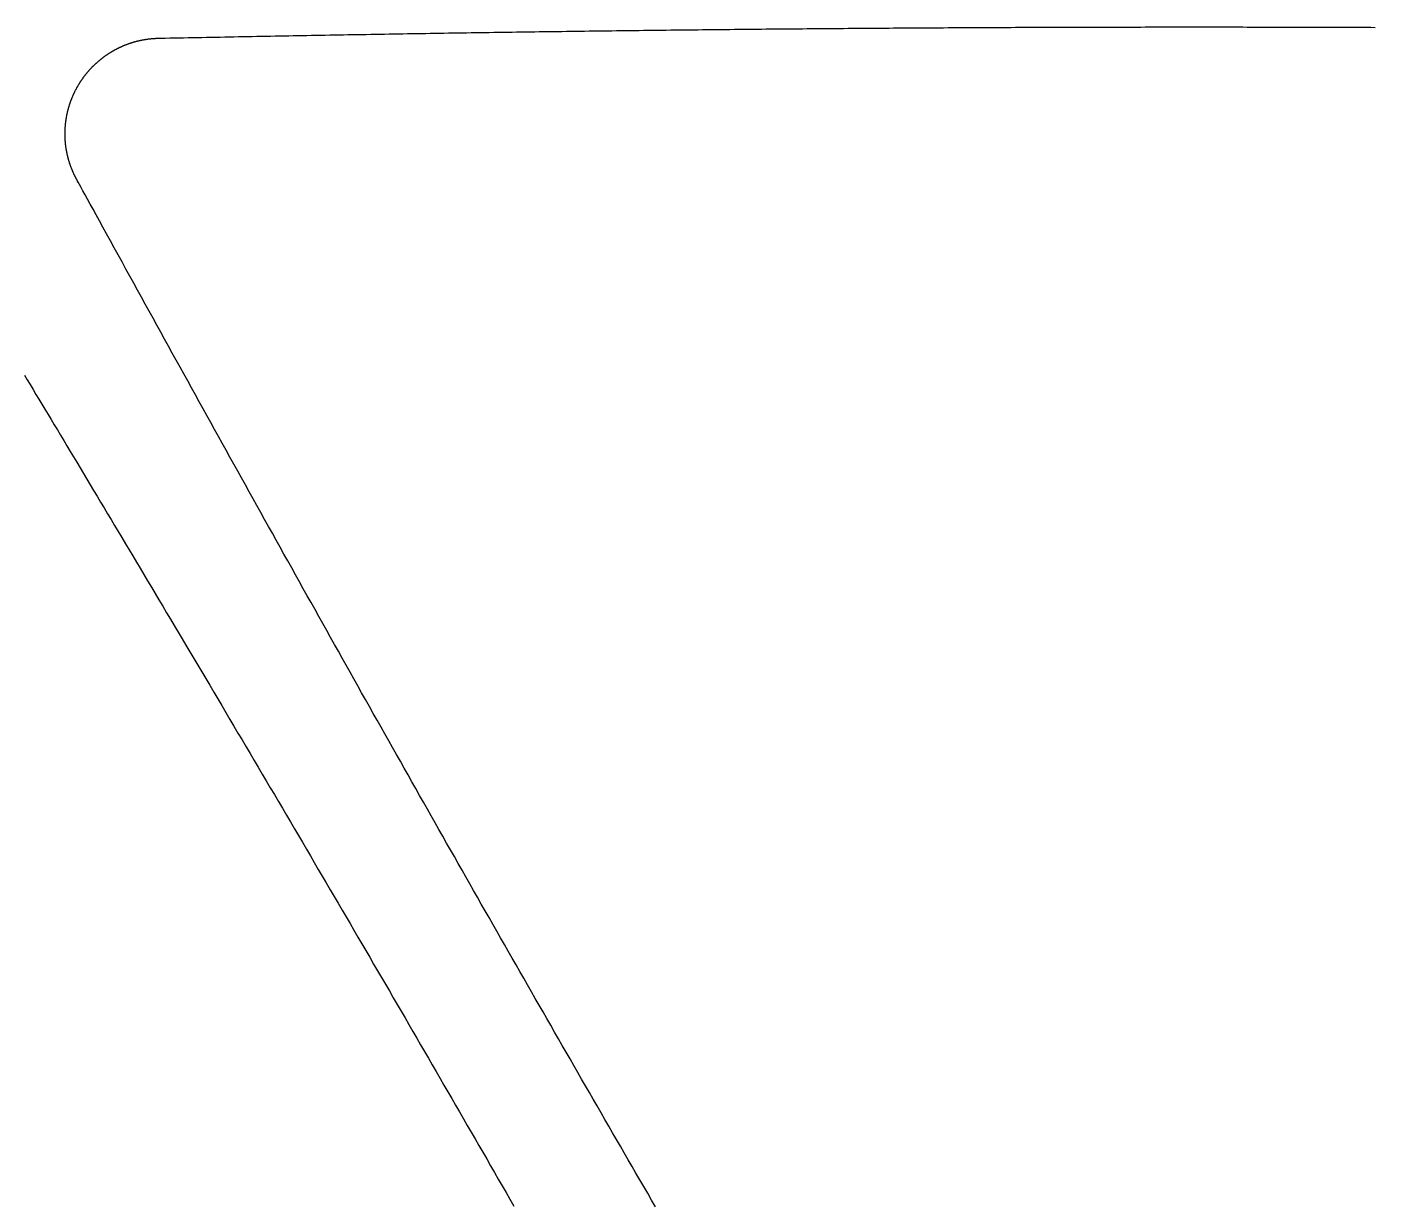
# Model space of a CAD drawing. Extents: x -3 to 136, y 0 to 121.
# Drawn here: x 68.9 to 85.12, y 45.27 to 59.42 of the extents above; entities that cross this region are included whole.
import ezdxf

# ---------------------------------------------------------------- set-up
doc = ezdxf.new("R2010")
doc.units = 0
doc.layers.get('0').update_dxf_attribs({"linetype": 'CONTINUOUS'})

msp = doc.modelspace()

# ---------------------------------------------------------------- linework, layer by layer
for points in [[(70.4829, 59.2813, 0), (70.5173, 59.282, 0), (70.5656, 59.2829, 0), (70.6215, 59.2841, 0), (70.6764, 59.2852, 0), (70.7312, 59.2863, 0), (70.7865, 59.2874, 0), (70.8417, 59.2885, 0), (70.8968, 59.2896, 0), (70.9518, 59.2906, 0), (71.0067, 59.2917, 0), (71.0616, 59.2928, 0), (71.1164, 59.2939, 0), (71.1713, 59.2949, 0), (71.2262, 59.296, 0), (71.2811, 59.2971, 0), (71.3361, 59.2981, 0), (71.3911, 59.2992, 0), (71.4462, 59.3002, 0), (71.5011, 59.3013, 0), (71.5561, 59.3023, 0), (71.6111, 59.3034, 0), (71.6661, 59.3044, 0), (71.721, 59.3055, 0), (71.7759, 59.3065, 0), (71.8309, 59.3075, 0), (71.8858, 59.3085, 0), (71.9407, 59.3095, 0), (71.9956, 59.3106, 0), (72.0505, 59.3116, 0), (72.1054, 59.3126, 0), (72.1603, 59.3136, 0), (72.2152, 59.3146, 0), (72.2701, 59.3156, 0), (72.325, 59.3165, 0), (72.3799, 59.3175, 0), (72.4348, 59.3185, 0), (72.4897, 59.3195, 0), (72.5446, 59.3205, 0), (72.5994, 59.3214, 0), (72.6543, 59.3224, 0), (72.7092, 59.3234, 0), (72.7641, 59.3243, 0), (72.819, 59.3253, 0), (72.8739, 59.3262, 0), (72.9289, 59.3272, 0), (72.9838, 59.3281, 0), (73.0387, 59.329, 0), (73.0936, 59.33, 0), (73.1486, 59.3309, 0), (73.2035, 59.3318, 0), (73.2585, 59.3327, 0), (73.3134, 59.3336, 0), (73.3683, 59.3345, 0), (73.4232, 59.3354, 0), (73.4781, 59.3363, 0), (73.533, 59.3372, 0), (73.5879, 59.3381, 0), (73.6427, 59.339, 0), (73.6976, 59.3399, 0), (73.7524, 59.3408, 0), (73.8072, 59.3416, 0), (73.862, 59.3425, 0), (73.9168, 59.3434, 0), (73.9716, 59.3442, 0), (74.0264, 59.3451, 0), (74.0811, 59.3459, 0), (74.1359, 59.3468, 0), (74.1907, 59.3476, 0), (74.2454, 59.3485, 0), (74.3001, 59.3493, 0), (74.3548, 59.3501, 0), (74.4096, 59.3509, 0), (74.4643, 59.3517, 0), (74.519, 59.3526, 0), (74.5737, 59.3534, 0), (74.6283, 59.3542, 0), (74.683, 59.355, 0), (74.7377, 59.3558, 0), (74.7923, 59.3565, 0), (74.847, 59.3573, 0), (74.9016, 59.3581, 0), (74.9563, 59.3589, 0), (75.0109, 59.3596, 0), (75.0656, 59.3604, 0), (75.1202, 59.3612, 0), (75.1748, 59.3619, 0), (75.2294, 59.3627, 0), (75.284, 59.3634, 0), (75.3386, 59.3641, 0), (75.3932, 59.3649, 0), (75.4478, 59.3656, 0), (75.5024, 59.3663, 0), (75.557, 59.3671, 0), (75.6116, 59.3678, 0), (75.6662, 59.3685, 0), (75.7208, 59.3692, 0), (75.7754, 59.3699, 0), (75.83, 59.3706, 0), (75.8845, 59.3713, 0), (75.9391, 59.372, 0), (75.9937, 59.3726, 0), (76.0483, 59.3733, 0), (76.1028, 59.374, 0), (76.1574, 59.3746, 0), (76.212, 59.3753, 0), (76.2666, 59.376, 0), (76.3211, 59.3766, 0), (76.3757, 59.3773, 0), (76.4303, 59.3779, 0), (76.4848, 59.3785, 0), (76.5394, 59.3792, 0), (76.594, 59.3798, 0), (76.6486, 59.3804, 0), (76.7032, 59.381, 0), (76.7577, 59.3816, 0), (76.8123, 59.3822, 0), (76.8669, 59.3828, 0), (76.9215, 59.3834, 0), (76.9761, 59.384, 0), (77.0307, 59.3846, 0), (77.0853, 59.3852, 0), (77.1399, 59.3858, 0), (77.1945, 59.3863, 0), (77.2491, 59.3869, 0), (77.3037, 59.3875, 0), (77.3583, 59.388, 0), (77.413, 59.3886, 0), (77.4676, 59.3891, 0), (77.5222, 59.3897, 0), (77.5769, 59.3902, 0), (77.6315, 59.3907, 0), (77.6862, 59.3913, 0), (77.7408, 59.3918, 0), (77.7955, 59.3923, 0), (77.8502, 59.3928, 0), (77.9049, 59.3933, 0), (77.9595, 59.3938, 0), (78.0142, 59.3943, 0), (78.0689, 59.3948, 0), (78.1237, 59.3953, 0), (78.1784, 59.3957, 0), (78.2331, 59.3962, 0), (78.2878, 59.3967, 0), (78.3426, 59.3971, 0), (78.3973, 59.3976, 0), (78.4521, 59.3981, 0), (78.5069, 59.3985, 0), (78.5617, 59.3989, 0), (78.6165, 59.3994, 0), (78.6713, 59.3998, 0), (78.7261, 59.4002, 0), (78.7809, 59.4007, 0), (78.8358, 59.4011, 0), (78.8906, 59.4015, 0), (78.9455, 59.4019, 0), (79.0003, 59.4023, 0), (79.0552, 59.4027, 0), (79.1101, 59.4031, 0), (79.165, 59.4035, 0), (79.2198, 59.4038, 0), (79.2746, 59.4042, 0), (79.3294, 59.4046, 0), (79.3841, 59.4049, 0), (79.4388, 59.4053, 0), (79.4935, 59.4056, 0), (79.5481, 59.406, 0), (79.6027, 59.4063, 0), (79.6573, 59.4066, 0), (79.7119, 59.407, 0), (79.7664, 59.4073, 0), (79.8209, 59.4076, 0), (79.8754, 59.4079, 0), (79.9298, 59.4082, 0), (79.9843, 59.4085, 0), (80.0386, 59.4088, 0), (80.093, 59.4091, 0), (80.1474, 59.4094, 0), (80.2017, 59.4097, 0), (80.256, 59.41, 0), (80.3102, 59.4102, 0), (80.3645, 59.4105, 0), (80.4187, 59.4107, 0), (80.4729, 59.411, 0), (80.527, 59.4112, 0), (80.5812, 59.4115, 0), (80.6353, 59.4117, 0), (80.6894, 59.4119, 0), (80.7435, 59.4122, 0), (80.7975, 59.4124, 0), (80.8516, 59.4126, 0), (80.9056, 59.4128, 0), (80.9596, 59.413, 0), (81.0135, 59.4132, 0), (81.0675, 59.4134, 0), (81.1214, 59.4136, 0), (81.1753, 59.4138, 0), (81.2292, 59.4139, 0), (81.283, 59.4141, 0), (81.3369, 59.4143, 0), (81.3907, 59.4144, 0), (81.4445, 59.4146, 0), (81.4983, 59.4147, 0), (81.552, 59.4149, 0), (81.6058, 59.415, 0), (81.6595, 59.4151, 0), (81.7132, 59.4153, 0), (81.7669, 59.4154, 0), (81.8206, 59.4155, 0), (81.8742, 59.4156, 0), (81.9279, 59.4157, 0), (81.9815, 59.4158, 0), (82.0351, 59.4159, 0), (82.0887, 59.416, 0), (82.1423, 59.4161, 0), (82.1958, 59.4162, 0), (82.2494, 59.4162, 0), (82.3029, 59.4163, 0), (82.3564, 59.4164, 0), (82.4099, 59.4164, 0), (82.4634, 59.4165, 0), (82.5169, 59.4165, 0), (82.5703, 59.4166, 0), (82.6238, 59.4166, 0), (82.6772, 59.4166, 0), (82.7306, 59.4166, 0), (82.784, 59.4167, 0), (82.8374, 59.4167, 0), (82.8908, 59.4167, 0), (82.9442, 59.4167, 0), (82.9975, 59.4167, 0), (83.0509, 59.4167, 0), (83.1042, 59.4167, 0), (83.1575, 59.4166, 0), (83.2108, 59.4166, 0), (83.2641, 59.4166, 0), (83.3174, 59.4166, 0), (83.3707, 59.4165, 0), (83.424, 59.4165, 0), (83.4773, 59.4164, 0), (83.5305, 59.4164, 0), (83.5838, 59.4163, 0), (83.637, 59.4162, 0), (83.6903, 59.4162, 0), (83.7435, 59.4161, 0), (83.7967, 59.416, 0), (83.8499, 59.4159, 0), (83.9031, 59.4158, 0), (83.9563, 59.4157, 0), (84.0095, 59.4156, 0), (84.0627, 59.4155, 0), (84.1159, 59.4154, 0), (84.1691, 59.4153, 0), (84.2223, 59.4152, 0), (84.2754, 59.415, 0), (84.3286, 59.4149, 0), (84.3818, 59.4148, 0), (84.4349, 59.4146, 0), (84.4881, 59.4145, 0), (84.5412, 59.4143, 0), (84.5944, 59.4141, 0), (84.6475, 59.414, 0), (84.7007, 59.4138, 0), (84.7538, 59.4136, 0), (84.8069, 59.4134, 0), (84.8601, 59.4133, 0), (84.9132, 59.4131, 0), (84.9663, 59.4129, 0), (85.0195, 59.4127, 0), (85.0726, 59.4125, 0), (85.1257, 59.4122, 0)], [(69.4998, 57.5813, 0), (69.4973, 57.586, 0), (69.4948, 57.5906, 0), (69.4923, 57.5953, 0), (69.4898, 57.5999, 0), (69.4874, 57.6046, 0), (69.4849, 57.6093, 0), (69.4825, 57.614, 0), (69.4802, 57.6187, 0), (69.4778, 57.6234, 0), (69.4755, 57.6282, 0), (69.4732, 57.6329, 0), (69.4709, 57.6376, 0), (69.4686, 57.6424, 0), (69.4664, 57.6472, 0), (69.4641, 57.652, 0), (69.4619, 57.6567, 0), (69.4598, 57.6615, 0), (69.4576, 57.6664, 0), (69.4555, 57.6712, 0), (69.4534, 57.676, 0), (69.4513, 57.6808, 0), (69.4492, 57.6857, 0), (69.4472, 57.6905, 0), (69.4451, 57.6954, 0), (69.4431, 57.7003, 0), (69.4412, 57.7052, 0), (69.4392, 57.7101, 0), (69.4373, 57.715, 0), (69.4354, 57.7199, 0), (69.4335, 57.7248, 0), (69.4316, 57.7297, 0), (69.4298, 57.7347, 0), (69.428, 57.7396, 0), (69.4262, 57.7446, 0), (69.4244, 57.7495, 0), (69.4227, 57.7545, 0), (69.421, 57.7595, 0), (69.4193, 57.7645, 0), (69.4176, 57.7695, 0), (69.4159, 57.7745, 0), (69.4143, 57.7795, 0), (69.4127, 57.7845, 0), (69.4111, 57.7896, 0), (69.4095, 57.7946, 0), (69.408, 57.7996, 0), (69.4065, 57.8047, 0), (69.405, 57.8098, 0), (69.4035, 57.8148, 0), (69.4021, 57.8199, 0), (69.4007, 57.825, 0), (69.3993, 57.8301, 0), (69.3979, 57.8352, 0), (69.3965, 57.8403, 0), (69.3952, 57.8454, 0), (69.3939, 57.8505, 0), (69.3926, 57.8556, 0), (69.3914, 57.8607, 0), (69.3901, 57.8659, 0), (69.3889, 57.871, 0), (69.3877, 57.8761, 0), (69.3866, 57.8813, 0), (69.3854, 57.8864, 0), (69.3843, 57.8916, 0), (69.3832, 57.8968, 0), (69.3822, 57.9019, 0), (69.3811, 57.9071, 0), (69.3801, 57.9123, 0), (69.3791, 57.9174, 0), (69.3782, 57.9226, 0), (69.3772, 57.9278, 0), (69.3763, 57.933, 0), (69.3754, 57.9382, 0), (69.3745, 57.9434, 0), (69.3737, 57.9486, 0), (69.3728, 57.9538, 0), (69.372, 57.959, 0), (69.3713, 57.9642, 0), (69.3705, 57.9694, 0), (69.3698, 57.9747, 0), (69.3691, 57.9799, 0), (69.3684, 57.9851, 0), (69.3677, 57.9903, 0), (69.3671, 57.9956, 0), (69.3665, 58.0008, 0), (69.3659, 58.006, 0), (69.3654, 58.0113, 0), (69.3648, 58.0165, 0), (69.3643, 58.0218, 0), (69.3638, 58.027, 0), (69.3634, 58.0323, 0), (69.3629, 58.0375, 0), (69.3625, 58.0428, 0), (69.3621, 58.048, 0), (69.3617, 58.0533, 0), (69.3614, 58.0586, 0), (69.3611, 58.0638, 0), (69.3608, 58.0691, 0), (69.3605, 58.0744, 0), (69.3603, 58.0796, 0), (69.36, 58.0849, 0), (69.3599, 58.0902, 0), (69.3597, 58.0954, 0), (69.3595, 58.1007, 0), (69.3594, 58.106, 0), (69.3593, 58.1113, 0), (69.3592, 58.1165, 0), (69.3592, 58.1218, 0), (69.3591, 58.1271, 0), (69.3591, 58.1324, 0), (69.3592, 58.1377, 0), (69.3592, 58.1429, 0), (69.3593, 58.1482, 0), (69.3594, 58.1535, 0), (69.3595, 58.1588, 0), (69.3596, 58.164, 0), (69.3598, 58.1693, 0), (69.36, 58.1746, 0), (69.3602, 58.1798, 0), (69.3604, 58.1851, 0), (69.3607, 58.1904, 0), (69.361, 58.1956, 0), (69.3613, 58.2009, 0), (69.3616, 58.2061, 0), (69.362, 58.2114, 0), (69.3624, 58.2166, 0), (69.3628, 58.2219, 0), (69.3632, 58.2271, 0), (69.3637, 58.2324, 0), (69.3641, 58.2376, 0), (69.3646, 58.2428, 0), (69.3652, 58.2481, 0), (69.3657, 58.2533, 0), (69.3663, 58.2585, 0), (69.3669, 58.2638, 0), (69.3675, 58.269, 0), (69.3682, 58.2742, 0), (69.3688, 58.2794, 0), (69.3695, 58.2846, 0), (69.3702, 58.2898, 0), (69.371, 58.295, 0), (69.3718, 58.3002, 0), (69.3725, 58.3054, 0), (69.3734, 58.3106, 0), (69.3742, 58.3158, 0), (69.375, 58.321, 0), (69.3759, 58.3262, 0), (69.3768, 58.3314, 0), (69.3778, 58.3365, 0), (69.3787, 58.3417, 0), (69.3797, 58.3469, 0), (69.3807, 58.352, 0), (69.3817, 58.3572, 0), (69.3828, 58.3623, 0), (69.3838, 58.3675, 0), (69.3849, 58.3726, 0), (69.3861, 58.3778, 0), (69.3872, 58.3829, 0), (69.3884, 58.388, 0), (69.3896, 58.3931, 0), (69.3908, 58.3983, 0), (69.392, 58.4034, 0), (69.3933, 58.4085, 0), (69.3945, 58.4136, 0), (69.3959, 58.4187, 0), (69.3972, 58.4238, 0), (69.3985, 58.4288, 0), (69.3999, 58.4339, 0), (69.4013, 58.439, 0), (69.4027, 58.4441, 0), (69.4042, 58.4491, 0), (69.4056, 58.4542, 0), (69.4071, 58.4592, 0), (69.4087, 58.4643, 0), (69.4102, 58.4693, 0), (69.4118, 58.4743, 0), (69.4133, 58.4793, 0), (69.4149, 58.4844, 0), (69.4166, 58.4894, 0), (69.4182, 58.4944, 0), (69.4199, 58.4994, 0), (69.4216, 58.5043, 0), (69.4233, 58.5093, 0), (69.4251, 58.5143, 0), (69.4269, 58.5193, 0), (69.4286, 58.5242, 0), (69.4305, 58.5292, 0), (69.4323, 58.5341, 0), (69.4342, 58.539, 0), (69.436, 58.544, 0), (69.438, 58.5489, 0), (69.4399, 58.5538, 0), (69.4418, 58.5587, 0), (69.4438, 58.5636, 0), (69.4458, 58.5685, 0), (69.4478, 58.5734, 0), (69.4499, 58.5782, 0), (69.4519, 58.5831, 0), (69.454, 58.5879, 0), (69.4561, 58.5928, 0), (69.4583, 58.5976, 0), (69.4604, 58.6024, 0), (69.4626, 58.6072, 0), (69.4648, 58.612, 0), (69.467, 58.6168, 0), (69.4692, 58.6216, 0), (69.4715, 58.6263, 0), (69.4738, 58.6311, 0), (69.4761, 58.6358, 0), (69.4784, 58.6405, 0), (69.4807, 58.6453, 0), (69.4831, 58.65, 0), (69.4855, 58.6546, 0), (69.4879, 58.6593, 0), (69.4903, 58.664, 0), (69.4928, 58.6687, 0), (69.4952, 58.6733, 0), (69.4977, 58.6779, 0), (69.5002, 58.6826, 0), (69.5028, 58.6872, 0), (69.5053, 58.6918, 0), (69.5079, 58.6964, 0), (69.5105, 58.7009, 0), (69.5131, 58.7055, 0), (69.5157, 58.71, 0), (69.5184, 58.7146, 0), (69.5211, 58.7191, 0), (69.5238, 58.7236, 0), (69.5265, 58.7281, 0), (69.5292, 58.7326, 0), (69.532, 58.7371, 0), (69.5348, 58.7415, 0), (69.5376, 58.746, 0), (69.5404, 58.7504, 0), (69.5432, 58.7549, 0), (69.5461, 58.7593, 0), (69.549, 58.7637, 0), (69.5519, 58.7681, 0), (69.5548, 58.7724, 0), (69.5577, 58.7768, 0), (69.5607, 58.7811, 0), (69.5636, 58.7855, 0), (69.5666, 58.7898, 0), (69.5697, 58.7941, 0), (69.5727, 58.7984, 0), (69.5758, 58.8027, 0), (69.5788, 58.8069, 0), (69.5819, 58.8112, 0), (69.5851, 58.8154, 0), (69.5882, 58.8196, 0), (69.5913, 58.8238, 0), (69.5945, 58.828, 0), (69.5977, 58.8322, 0), (69.6009, 58.8364, 0), (69.6042, 58.8405, 0), (69.6074, 58.8447, 0), (69.6107, 58.8488, 0), (69.614, 58.8529, 0), (69.6173, 58.857, 0), (69.6206, 58.8611, 0), (69.624, 58.8651, 0), (69.6273, 58.8692, 0), (69.6307, 58.8732, 0), (69.6341, 58.8772, 0), (69.6375, 58.8812, 0), (69.641, 58.8852, 0), (69.6444, 58.8892, 0), (69.6479, 58.8931, 0), (69.6514, 58.8971, 0), (69.6549, 58.901, 0), (69.6585, 58.9049, 0), (69.662, 58.9088, 0), (69.6656, 58.9127, 0), (69.6692, 58.9166, 0), (69.6728, 58.9204, 0), (69.6764, 58.9242, 0), (69.68, 58.9281, 0), (69.6837, 58.9319, 0), (69.6874, 58.9357, 0), (69.6911, 58.9394, 0), (69.6948, 58.9432, 0), (69.6985, 58.9469, 0), (69.7023, 58.9506, 0), (69.706, 58.9543, 0), (69.7098, 58.958, 0), (69.7136, 58.9617, 0), (69.7174, 58.9653, 0), (69.7213, 58.9689, 0), (69.7251, 58.9725, 0), (69.729, 58.9761, 0), (69.7328, 58.9797, 0), (69.7367, 58.9832, 0), (69.7406, 58.9868, 0), (69.7446, 58.9903, 0), (69.7485, 58.9938, 0), (69.7524, 58.9973, 0), (69.7564, 59.0007, 0), (69.7604, 59.0042, 0), (69.7644, 59.0076, 0), (69.7684, 59.011, 0), (69.7724, 59.0144, 0), (69.7765, 59.0178, 0), (69.7805, 59.0211, 0), (69.7846, 59.0244, 0), (69.7887, 59.0277, 0), (69.7928, 59.031, 0), (69.7969, 59.0343, 0), (69.8011, 59.0376, 0), (69.8052, 59.0408, 0), (69.8094, 59.044, 0), (69.8135, 59.0472, 0), (69.8177, 59.0504, 0), (69.8219, 59.0535, 0), (69.8261, 59.0567, 0), (69.8304, 59.0598, 0), (69.8346, 59.0629, 0), (69.8389, 59.066, 0), (69.8432, 59.069, 0), (69.8475, 59.0721, 0), (69.8518, 59.0751, 0), (69.8561, 59.0781, 0), (69.8604, 59.0811, 0), (69.8647, 59.084, 0), (69.8691, 59.087, 0), (69.8735, 59.0899, 0), (69.8779, 59.0928, 0), (69.8822, 59.0957, 0), (69.8867, 59.0985, 0), (69.8911, 59.1014, 0), (69.8955, 59.1042, 0), (69.9, 59.107, 0), (69.9044, 59.1098, 0), (69.9089, 59.1125, 0), (69.9134, 59.1153, 0), (69.9179, 59.118, 0), (69.9224, 59.1207, 0), (69.9269, 59.1234, 0), (69.9315, 59.126, 0), (69.936, 59.1287, 0), (69.9406, 59.1313, 0), (69.9452, 59.1339, 0), (69.9497, 59.1365, 0), (69.9543, 59.139, 0), (69.959, 59.1415, 0), (69.9636, 59.1441, 0), (69.9682, 59.1465, 0), (69.9729, 59.149, 0), (69.9775, 59.1515, 0), (69.9822, 59.1539, 0), (69.9869, 59.1563, 0), (69.9916, 59.1587, 0), (69.9963, 59.1611, 0), (70.001, 59.1634, 0), (70.0057, 59.1657, 0), (70.0105, 59.168, 0), (70.0152, 59.1703, 0), (70.02, 59.1726, 0), (70.0248, 59.1748, 0), (70.0296, 59.177, 0), (70.0344, 59.1792, 0), (70.0392, 59.1814, 0), (70.044, 59.1835, 0), (70.0488, 59.1857, 0), (70.0537, 59.1878, 0), (70.0585, 59.1898, 0), (70.0634, 59.1919, 0), (70.0682, 59.1939, 0), (70.0731, 59.196, 0), (70.078, 59.1979, 0), (70.0829, 59.1999, 0), (70.0878, 59.2019, 0), (70.0927, 59.2038, 0), (70.0976, 59.2057, 0), (70.1025, 59.2076, 0), (70.1075, 59.2094, 0), (70.1124, 59.2113, 0), (70.1174, 59.2131, 0), (70.1223, 59.2148, 0), (70.1273, 59.2166, 0), (70.1322, 59.2183, 0), (70.1372, 59.2201, 0), (70.1422, 59.2218, 0), (70.1472, 59.2234, 0), (70.1522, 59.2251, 0), (70.1572, 59.2267, 0), (70.1622, 59.2283, 0), (70.1672, 59.2299, 0), (70.1722, 59.2314, 0), (70.1773, 59.233, 0), (70.1823, 59.2345, 0), (70.1874, 59.236, 0), (70.1924, 59.2374, 0), (70.1975, 59.2388, 0), (70.2025, 59.2403, 0), (70.2076, 59.2417, 0), (70.2127, 59.243, 0), (70.2178, 59.2444, 0), (70.2229, 59.2457, 0), (70.2279, 59.247, 0), (70.233, 59.2483, 0), (70.2382, 59.2495, 0), (70.2433, 59.2507, 0), (70.2484, 59.2519, 0), (70.2535, 59.2531, 0), (70.2586, 59.2543, 0), (70.2638, 59.2554, 0), (70.2689, 59.2565, 0), (70.274, 59.2576, 0), (70.2792, 59.2586, 0), (70.2843, 59.2597, 0), (70.2895, 59.2607, 0), (70.2947, 59.2617, 0), (70.2998, 59.2626, 0), (70.305, 59.2636, 0), (70.3102, 59.2645, 0), (70.3153, 59.2654, 0), (70.3205, 59.2663, 0), (70.3257, 59.2671, 0), (70.3309, 59.2679, 0), (70.3361, 59.2687, 0), (70.3413, 59.2695, 0), (70.3465, 59.2703, 0), (70.3517, 59.271, 0), (70.3569, 59.2717, 0), (70.3621, 59.2724, 0), (70.3674, 59.273, 0), (70.3726, 59.2736, 0), (70.3778, 59.2743, 0), (70.383, 59.2748, 0), (70.3883, 59.2754, 0), (70.3935, 59.2759, 0), (70.3988, 59.2764, 0), (70.404, 59.2769, 0), (70.4092, 59.2774, 0), (70.4145, 59.2778, 0), (70.4197, 59.2782, 0), (70.425, 59.2786, 0), (70.4302, 59.279, 0), (70.4355, 59.2793, 0), (70.4408, 59.2796, 0), (70.446, 59.2799, 0), (70.4513, 59.2802, 0), (70.4566, 59.2804, 0), (70.4618, 59.2806, 0), (70.4671, 59.2808, 0), (70.4724, 59.281, 0), (70.4776, 59.2811, 0), (70.4829, 59.2813, 0)], [(76.4642, 45.2249, 0), (76.4172, 45.3058, 0), (76.3702, 45.3867, 0), (76.3233, 45.4675, 0), (76.2764, 45.5484, 0), (76.2295, 45.6292, 0), (76.1827, 45.71, 0), (76.1359, 45.7908, 0), (76.0891, 45.8716, 0), (76.0423, 45.9524, 0), (75.9955, 46.0332, 0), (75.9488, 46.114, 0), (75.9021, 46.1948, 0), (75.8554, 46.2756, 0), (75.8087, 46.3564, 0), (75.762, 46.4372, 0), (75.7154, 46.518, 0), (75.6688, 46.5988, 0), (75.6222, 46.6796, 0), (75.5756, 46.7604, 0), (75.529, 46.8412, 0), (75.4825, 46.922, 0), (75.436, 47.0028, 0), (75.3894, 47.0837, 0), (75.3429, 47.1645, 0), (75.2964, 47.2453, 0), (75.2499, 47.3262, 0), (75.2035, 47.4071, 0), (75.157, 47.488, 0), (75.1106, 47.5689, 0), (75.0641, 47.6498, 0), (75.0177, 47.7308, 0), (74.9713, 47.8117, 0), (74.9249, 47.8927, 0), (74.8785, 47.9737, 0), (74.8321, 48.0547, 0), (74.7857, 48.1358, 0), (74.7393, 48.2168, 0), (74.6929, 48.2979, 0), (74.6466, 48.3791, 0), (74.6002, 48.4602, 0), (74.5538, 48.5414, 0), (74.5075, 48.6226, 0), (74.4611, 48.7038, 0), (74.4147, 48.7851, 0), (74.3684, 48.8664, 0), (74.322, 48.9477, 0), (74.2757, 49.0291, 0), (74.2293, 49.1105, 0), (74.1829, 49.1919, 0), (74.1366, 49.2734, 0), (74.0902, 49.3549, 0), (74.0438, 49.4365, 0), (73.9975, 49.5181, 0), (73.9511, 49.5997, 0), (73.9047, 49.6814, 0), (73.8583, 49.7631, 0), (73.8119, 49.8449, 0), (73.7655, 49.9267, 0), (73.7191, 50.0086, 0), (73.6727, 50.0905, 0), (73.6263, 50.1724, 0), (73.5798, 50.2544, 0), (73.5334, 50.3365, 0), (73.4869, 50.4186, 0), (73.4405, 50.5008, 0), (73.394, 50.583, 0), (73.3475, 50.6653, 0), (73.301, 50.7476, 0), (73.2545, 50.83, 0), (73.2079, 50.9125, 0), (73.1614, 50.995, 0), (73.1148, 51.0776, 0), (73.0682, 51.1602, 0), (73.0216, 51.2429, 0), (72.975, 51.3257, 0), (72.9284, 51.4085, 0), (72.8817, 51.4914, 0), (72.8351, 51.5743, 0), (72.7884, 51.6574, 0), (72.7416, 51.7405, 0), (72.6949, 51.8236, 0), (72.6482, 51.9069, 0), (72.6014, 51.9902, 0), (72.5546, 52.0736, 0), (72.5078, 52.1571, 0), (72.4609, 52.2406, 0), (72.414, 52.3242, 0), (72.3671, 52.4079, 0), (72.3202, 52.4916, 0), (72.2734, 52.5753, 0), (72.2266, 52.6589, 0), (72.1798, 52.7425, 0), (72.1331, 52.826, 0), (72.0864, 52.9095, 0), (72.0398, 52.9929, 0), (71.9932, 53.0763, 0), (71.9467, 53.1597, 0), (71.9002, 53.243, 0), (71.8537, 53.3263, 0), (71.8072, 53.4096, 0), (71.7608, 53.4928, 0), (71.7144, 53.5761, 0), (71.668, 53.6593, 0), (71.6217, 53.7425, 0), (71.5754, 53.8257, 0), (71.529, 53.9089, 0), (71.4828, 53.9921, 0), (71.4365, 54.0753, 0), (71.3902, 54.1585, 0), (71.344, 54.2417, 0), (71.2977, 54.3249, 0), (71.2515, 54.4082, 0), (71.2052, 54.4914, 0), (71.159, 54.5747, 0), (71.1128, 54.658, 0), (71.0666, 54.7414, 0), (71.0203, 54.8248, 0), (70.9741, 54.9082, 0), (70.9278, 54.9917, 0), (70.8816, 55.0752, 0), (70.8353, 55.1587, 0), (70.789, 55.2423, 0), (70.7427, 55.326, 0), (70.6964, 55.4097, 0), (70.6501, 55.4935, 0), (70.6037, 55.5774, 0), (70.5573, 55.6613, 0), (70.5109, 55.7453, 0), (70.4645, 55.8294, 0), (70.418, 55.9136, 0), (70.3715, 55.9978, 0), (70.325, 56.0821, 0), (70.2784, 56.1665, 0), (70.2318, 56.2511, 0), (70.1851, 56.3357, 0), (70.1384, 56.4204, 0), (70.0917, 56.5052, 0), (70.0449, 56.5901, 0), (69.9981, 56.6752, 0), (69.9512, 56.7604, 0), (69.9046, 56.845, 0), (69.8593, 56.9273, 0), (69.8157, 57.0067, 0), (69.7738, 57.0827, 0), (69.7341, 57.155, 0), (69.6966, 57.2231, 0), (69.6617, 57.2867, 0), (69.6295, 57.3453, 0), (69.6002, 57.3985, 0), (69.5742, 57.4459, 0), (69.5516, 57.4871, 0), (69.5326, 57.5217, 0), (69.5175, 57.5492, 0), (69.5065, 57.5692, 0), (69.4998, 57.5813, 0)], [(68.8702, 55.2287, 0), (68.9044, 55.1718, 0), (68.939, 55.1142, 0), (68.974, 55.0561, 0), (69.0094, 54.9973, 0), (69.0451, 54.9379, 0), (69.0812, 54.8779, 0), (69.1176, 54.8173, 0), (69.1543, 54.7561, 0), (69.1915, 54.6944, 0), (69.2289, 54.632, 0), (69.2667, 54.5691, 0), (69.3048, 54.5056, 0), (69.3432, 54.4416, 0), (69.382, 54.377, 0), (69.4211, 54.3119, 0), (69.4605, 54.2462, 0), (69.5002, 54.18, 0), (69.5402, 54.1133, 0), (69.5805, 54.046, 0), (69.6211, 53.9783, 0), (69.662, 53.91, 0), (69.7032, 53.8412, 0), (69.7446, 53.772, 0), (69.7864, 53.7022, 0), (69.8284, 53.632, 0), (69.8707, 53.5613, 0), (69.9132, 53.4901, 0), (69.9561, 53.4185, 0), (69.9992, 53.3464, 0), (70.0425, 53.2739, 0), (70.0861, 53.2009, 0), (70.1299, 53.1275, 0), (70.174, 53.0537, 0), (70.2183, 52.9795, 0), (70.2629, 52.9048, 0), (70.3077, 52.8297, 0), (70.3527, 52.7543, 0), (70.3979, 52.6784, 0), (70.4433, 52.6021, 0), (70.489, 52.5255, 0), (70.5349, 52.4485, 0), (70.581, 52.3711, 0), (70.6272, 52.2933, 0), (70.6737, 52.2152, 0), (70.7204, 52.1368, 0), (70.7672, 52.058, 0), (70.8143, 51.9788, 0), (70.8615, 51.8994, 0), (70.9089, 51.8196, 0), (70.9565, 51.7395, 0), (71.0042, 51.6591, 0), (71.0521, 51.5783, 0), (71.1001, 51.4973, 0), (71.1484, 51.416, 0), (71.1967, 51.3344, 0), (71.2452, 51.2525, 0), (71.2939, 51.1704, 0), (71.3427, 51.088, 0), (71.3916, 51.0054, 0), (71.4404, 50.9228, 0), (71.4892, 50.8403, 0), (71.538, 50.7578, 0), (71.5867, 50.6754, 0), (71.6353, 50.5931, 0), (71.6839, 50.5108, 0), (71.7324, 50.4286, 0), (71.7809, 50.3464, 0), (71.8293, 50.2643, 0), (71.8777, 50.1822, 0), (71.926, 50.1002, 0), (71.9743, 50.0183, 0), (72.0225, 49.9363, 0), (72.0707, 49.8545, 0), (72.1188, 49.7727, 0), (72.1669, 49.6909, 0), (72.215, 49.6092, 0), (72.263, 49.5275, 0), (72.3109, 49.4459, 0), (72.3588, 49.3643, 0), (72.4067, 49.2827, 0), (72.4545, 49.2012, 0), (72.5023, 49.1197, 0), (72.5501, 49.0383, 0), (72.5978, 48.9569, 0), (72.6454, 48.8755, 0), (72.693, 48.7942, 0), (72.7406, 48.7129, 0), (72.7882, 48.6316, 0), (72.8357, 48.5504, 0), (72.8831, 48.4692, 0), (72.9306, 48.388, 0), (72.978, 48.3068, 0), (73.0253, 48.2257, 0), (73.0726, 48.1446, 0), (73.1199, 48.0636, 0), (73.1672, 47.9825, 0), (73.2144, 47.9015, 0), (73.2616, 47.8205, 0), (73.3088, 47.7395, 0), (73.3559, 47.6585, 0), (73.403, 47.5776, 0), (73.4501, 47.4967, 0), (73.4971, 47.4158, 0), (73.5441, 47.3349, 0), (73.5911, 47.254, 0), (73.638, 47.1731, 0), (73.685, 47.0923, 0), (73.7319, 47.0114, 0), (73.7787, 46.9306, 0), (73.8256, 46.8498, 0), (73.8724, 46.769, 0), (73.9192, 46.6882, 0), (73.966, 46.6074, 0), (74.0128, 46.5266, 0), (74.0595, 46.4458, 0), (74.1062, 46.365, 0), (74.1529, 46.2842, 0), (74.1996, 46.2034, 0), (74.2462, 46.1226, 0), (74.2929, 46.0418, 0), (74.3395, 45.961, 0), (74.3861, 45.8802, 0), (74.4327, 45.7994, 0), (74.4792, 45.7186, 0), (74.5258, 45.6378, 0), (74.5723, 45.557, 0), (74.6189, 45.4762, 0), (74.6654, 45.3953, 0), (74.7119, 45.3145, 0), (74.7583, 45.2336, 0)]]:
    msp.add_polyline3d(points)

doc.saveas('drawing.dxf')
